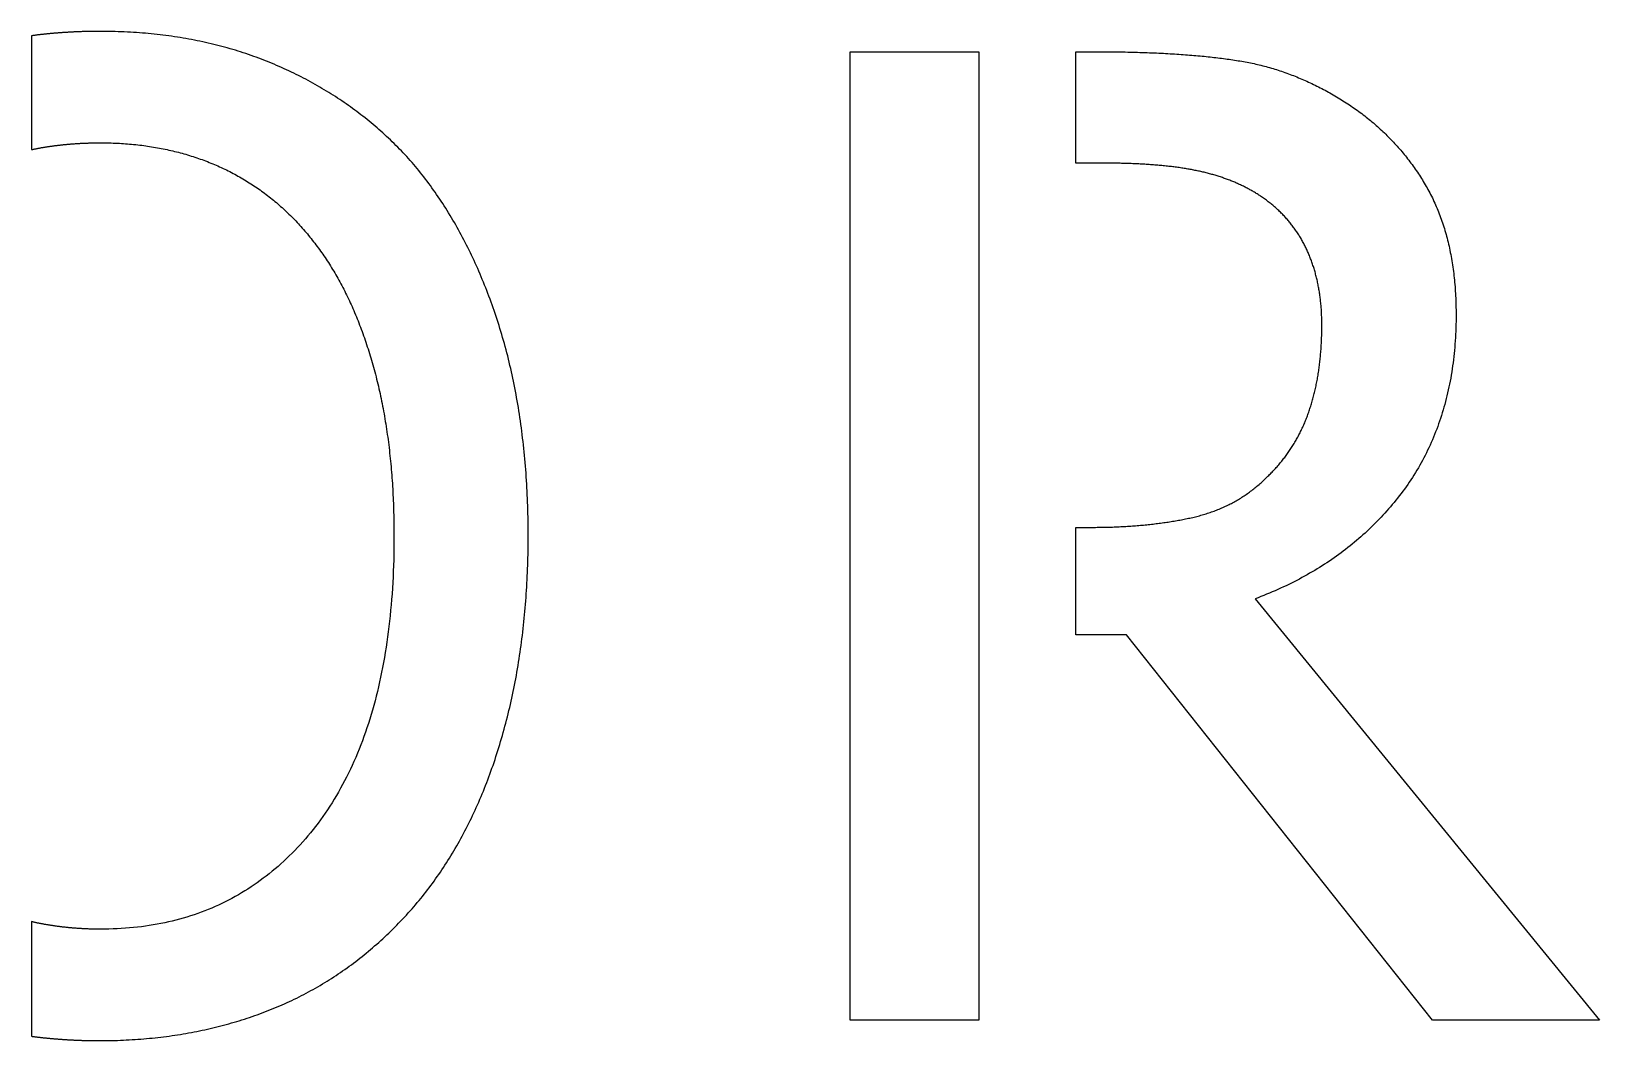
# Model space of a CAD drawing. Extents: x 63 to 563, y 268 to 768.
# Drawn here: x 442.67 to 491.25, y 593.95 to 625.22 of the extents above; entities that cross this region are included whole.
import ezdxf

# ---------------------------------------------------------------- set-up
doc = ezdxf.new("R2010")
doc.units = 0
doc.header["$LTSCALE"] = 2
doc.header["$MEASUREMENT"] = 0
doc.layers.get('0').update_dxf_attribs({"linetype": 'CONTINUOUS'})

msp = doc.modelspace()

# ---------------------------------------------------------------- linework, layer by layer
at = {"color": 1}
for points in [[(442.667, 621.555), (442.688, 621.559), (442.709, 621.564), (442.73, 621.568), (442.751, 621.572), (442.773, 621.577), (442.794, 621.581), (442.815, 621.585), (442.836, 621.589), (442.857, 621.593), (442.879, 621.597), (442.9, 621.601), (442.921, 621.605), (442.943, 621.609), (442.964, 621.613), (442.986, 621.617), (443.007, 621.62), (443.029, 621.624), (443.05, 621.628), (443.072, 621.631), (443.093, 621.635), (443.115, 621.638), (443.137, 621.642), (443.158, 621.645), (443.18, 621.648), (443.202, 621.652), (443.224, 621.655), (443.245, 621.658), (443.267, 621.661), (443.289, 621.664), (443.311, 621.667), (443.333, 621.671), (443.355, 621.673), (443.377, 621.676), (443.399, 621.679), (443.421, 621.682), (443.444, 621.685), (443.466, 621.688), (443.488, 621.69), (443.51, 621.693), (443.533, 621.696), (443.555, 621.698), (443.577, 621.701), (443.6, 621.703), (443.622, 621.706), (443.644, 621.708), (443.667, 621.71), (443.689, 621.712), (443.712, 621.715), (443.735, 621.717), (443.757, 621.719), (443.78, 621.721), (443.802, 621.723), (443.825, 621.725), (443.848, 621.727), (443.871, 621.729), (443.894, 621.731), (443.916, 621.733), (443.939, 621.734), (443.962, 621.736), (443.985, 621.738), (444.008, 621.739), (444.031, 621.741), (444.054, 621.742), (444.077, 621.744), (444.1, 621.745), (444.123, 621.747), (444.147, 621.748), (444.17, 621.749), (444.193, 621.751), (444.216, 621.752), (444.24, 621.753), (444.263, 621.754), (444.286, 621.755), (444.31, 621.756), (444.333, 621.757), (444.357, 621.758), (444.38, 621.759), (444.404, 621.76), (444.427, 621.76), (444.451, 621.761), (444.475, 621.762), (444.498, 621.762), (444.522, 621.763), (444.546, 621.764), (444.57, 621.764), (444.593, 621.765), (444.617, 621.765), (444.641, 621.765), (444.665, 621.766), (444.689, 621.766), (444.713, 621.766), (444.737, 621.766), (444.761, 621.766), (444.785, 621.766), (444.809, 621.766), (444.875, 621.766), (444.94, 621.766), (445.006, 621.765), (445.071, 621.763), (445.136, 621.762), (445.201, 621.759), (445.265, 621.757), (445.329, 621.754), (445.393, 621.751), (445.457, 621.747), (445.521, 621.743), (445.585, 621.739), (445.648, 621.734), (445.711, 621.729), (445.774, 621.723), (445.836, 621.717), (445.899, 621.711), (445.961, 621.704), (446.023, 621.697), (446.085, 621.689), (446.147, 621.681), (446.208, 621.673), (446.269, 621.664), (446.33, 621.655), (446.391, 621.646), (446.452, 621.636), (446.512, 621.626), (446.573, 621.615), (446.633, 621.604), (446.692, 621.593), (446.752, 621.581), (446.811, 621.569), (446.871, 621.556), (446.93, 621.543), (446.988, 621.53), (447.047, 621.516), (447.105, 621.502), (447.163, 621.488), (447.221, 621.473), (447.279, 621.458), (447.337, 621.442), (447.394, 621.426), (447.451, 621.41), (447.508, 621.393), (447.565, 621.376), (447.621, 621.358), (447.678, 621.34), (447.734, 621.322), (447.79, 621.303), (447.845, 621.284), (447.901, 621.265), (447.956, 621.245), (448.011, 621.224), (448.066, 621.204), (448.121, 621.183), (448.175, 621.161), (448.23, 621.14), (448.284, 621.117), (448.338, 621.095), (448.391, 621.072), (448.445, 621.049), (448.498, 621.025), (448.551, 621.001), (448.604, 620.976), (448.656, 620.951), (448.709, 620.926), (448.761, 620.9), (448.813, 620.874), (448.864, 620.848), (448.916, 620.821), (448.967, 620.794), (449.018, 620.766), (449.068, 620.738), (449.119, 620.71), (449.169, 620.681), (449.219, 620.652), (449.269, 620.623), (449.318, 620.593), (449.367, 620.562), (449.416, 620.532), (449.465, 620.501), (449.513, 620.469), (449.562, 620.437), (449.61, 620.405), (449.658, 620.372), (449.705, 620.34), (449.752, 620.306), (449.799, 620.272), (449.846, 620.238), (449.893, 620.204), (449.939, 620.169), (449.985, 620.133), (450.031, 620.098), (450.077, 620.062), (450.122, 620.025), (450.167, 619.988), (450.212, 619.951), (450.257, 619.914), (450.301, 619.875), (450.345, 619.837), (450.389, 619.798), (450.433, 619.759), (450.476, 619.72), (450.519, 619.68), (450.562, 619.639), (450.605, 619.599), (450.647, 619.558), (450.69, 619.516), (450.732, 619.474), (450.773, 619.432), (450.815, 619.389), (450.856, 619.346), (450.897, 619.303), (450.938, 619.259), (450.978, 619.215), (451.019, 619.17), (451.059, 619.125), (451.099, 619.08), (451.138, 619.034), (451.178, 618.988), (451.217, 618.942), (451.255, 618.895), (451.294, 618.848), (451.332, 618.8), (451.371, 618.752), (451.408, 618.703), (451.446, 618.655), (451.483, 618.607), (451.519, 618.559), (451.555, 618.51), (451.591, 618.462), (451.627, 618.412), (451.662, 618.363), (451.697, 618.313), (451.732, 618.262), (451.766, 618.211), (451.801, 618.16), (451.835, 618.109), (451.868, 618.057), (451.902, 618.004), (451.935, 617.952), (451.968, 617.898), (452.001, 617.845), (452.033, 617.791), (452.066, 617.737), (452.098, 617.682), (452.129, 617.627), (452.161, 617.571), (452.192, 617.515), (452.223, 617.459), (452.253, 617.402), (452.284, 617.345), (452.314, 617.288), (452.344, 617.23), (452.374, 617.172), (452.403, 617.113), (452.432, 617.054), (452.461, 616.995), (452.489, 616.935), (452.518, 616.875), (452.546, 616.814), (452.574, 616.753), (452.601, 616.692), (452.628, 616.63), (452.656, 616.568), (452.682, 616.505), (452.709, 616.442), (452.735, 616.379), (452.761, 616.315), (452.787, 616.251), (452.812, 616.186), (452.837, 616.121), (452.862, 616.056), (452.887, 615.99), (452.912, 615.924), (452.936, 615.858), (452.96, 615.791), (452.983, 615.724), (453.007, 615.656), (453.03, 615.588), (453.053, 615.52), (453.075, 615.451), (453.098, 615.382), (453.12, 615.312), (453.142, 615.242), (453.163, 615.172), (453.185, 615.101), (453.206, 615.03), (453.227, 614.958), (453.247, 614.886), (453.267, 614.814), (453.287, 614.741), (453.307, 614.668), (453.326, 614.595), (453.345, 614.521), (453.364, 614.447), (453.382, 614.373), (453.4, 614.298), (453.418, 614.223), (453.436, 614.148), (453.453, 614.072), (453.469, 613.996), (453.486, 613.92), (453.502, 613.843), (453.518, 613.766), (453.533, 613.689), (453.549, 613.611), (453.563, 613.533), (453.578, 613.455), (453.592, 613.376), (453.606, 613.297), (453.62, 613.218), (453.633, 613.138), (453.646, 613.058), (453.658, 612.978), (453.671, 612.897), (453.683, 612.816), (453.694, 612.735), (453.706, 612.653), (453.717, 612.571), (453.727, 612.489), (453.738, 612.406), (453.748, 612.323), (453.758, 612.24), (453.767, 612.156), (453.776, 612.072), (453.785, 611.988), (453.793, 611.903), (453.802, 611.818), (453.809, 611.733), (453.817, 611.647), (453.824, 611.561), (453.831, 611.475), (453.838, 611.389), (453.844, 611.302), (453.85, 611.214), (453.855, 611.127), (453.861, 611.039), (453.866, 610.95), (453.87, 610.862), (453.874, 610.773), (453.878, 610.684), (453.882, 610.594), (453.886, 610.504), (453.889, 610.414), (453.891, 610.323), (453.894, 610.232), (453.896, 610.141), (453.897, 610.049), (453.899, 609.958), (453.9, 609.865), (453.901, 609.773), (453.901, 609.68), (453.901, 609.587), (453.901, 609.401), (453.899, 609.217), (453.896, 609.035), (453.892, 608.853), (453.886, 608.673), (453.879, 608.495), (453.871, 608.318), (453.862, 608.142), (453.852, 607.968), (453.84, 607.795), (453.827, 607.623), (453.813, 607.453), (453.798, 607.284), (453.782, 607.116), (453.764, 606.95), (453.745, 606.785), (453.725, 606.622), (453.703, 606.46), (453.681, 606.299), (453.657, 606.14), (453.632, 605.982), (453.605, 605.826), (453.578, 605.671), (453.549, 605.517), (453.519, 605.364), (453.488, 605.213), (453.455, 605.064), (453.422, 604.916), (453.387, 604.769), (453.351, 604.623), (453.313, 604.479), (453.275, 604.336), (453.235, 604.195), (453.194, 604.055), (453.152, 603.916), (453.108, 603.779), (453.064, 603.643), (453.018, 603.509), (452.971, 603.375), (452.922, 603.244), (452.873, 603.113), (452.822, 602.984), (452.77, 602.857), (452.717, 602.73), (452.662, 602.605), (452.607, 602.482), (452.55, 602.36), (452.492, 602.239), (452.432, 602.12), (452.372, 602.002), (452.31, 601.885), (452.247, 601.77), (452.182, 601.656), (452.117, 601.543), (452.05, 601.432), (451.982, 601.322), (451.913, 601.214), (451.843, 601.107), (451.771, 601.001), (451.698, 600.897), (451.624, 600.794), (451.549, 600.692), (451.473, 600.592), (451.395, 600.494), (451.316, 600.396), (451.237, 600.301), (451.157, 600.207), (451.076, 600.114), (450.994, 600.023), (450.911, 599.934), (450.827, 599.846), (450.743, 599.759), (450.658, 599.675), (450.572, 599.591), (450.485, 599.51), (450.397, 599.43), (450.308, 599.351), (450.219, 599.274), (450.129, 599.199), (450.037, 599.125), (449.945, 599.052), (449.853, 598.982), (449.759, 598.912), (449.665, 598.845), (449.569, 598.779), (449.473, 598.714), (449.376, 598.651), (449.278, 598.59), (449.18, 598.53), (449.08, 598.471), (448.98, 598.415), (448.879, 598.359), (448.777, 598.306), (448.674, 598.254), (448.57, 598.203), (448.465, 598.154), (448.36, 598.107), (448.254, 598.061), (448.147, 598.016), (448.039, 597.974), (447.93, 597.932), (447.821, 597.893), (447.71, 597.855), (447.599, 597.818), (447.487, 597.783), (447.374, 597.75), (447.26, 597.718), (447.146, 597.687), (447.03, 597.659), (446.914, 597.631), (446.797, 597.606), (446.679, 597.582), (446.56, 597.559), (446.44, 597.538), (446.32, 597.519), (446.199, 597.501), (446.077, 597.484), (445.954, 597.47), (445.83, 597.456), (445.705, 597.445), (445.58, 597.435), (445.453, 597.426), (445.326, 597.419), (445.198, 597.414), (445.069, 597.41), (444.94, 597.407), (444.809, 597.407), (444.785, 597.407), (444.761, 597.407), (444.738, 597.407), (444.714, 597.407), (444.69, 597.407), (444.666, 597.408), (444.643, 597.408), (444.619, 597.408), (444.596, 597.409), (444.572, 597.409), (444.548, 597.41), (444.525, 597.41), (444.501, 597.411), (444.478, 597.412), (444.454, 597.412), (444.431, 597.413), (444.408, 597.414), (444.384, 597.415), (444.361, 597.416), (444.337, 597.417), (444.314, 597.418), (444.291, 597.419), (444.268, 597.42), (444.244, 597.422), (444.221, 597.423), (444.198, 597.424), (444.175, 597.425), (444.152, 597.427), (444.129, 597.428), (444.106, 597.43), (444.083, 597.431), (444.06, 597.433), (444.037, 597.435), (444.014, 597.436), (443.991, 597.438), (443.968, 597.44), (443.945, 597.442), (443.922, 597.444), (443.9, 597.446), (443.877, 597.448), (443.854, 597.45), (443.831, 597.452), (443.809, 597.454), (443.786, 597.457), (443.763, 597.459), (443.741, 597.461), (443.718, 597.464), (443.696, 597.466), (443.673, 597.469), (443.651, 597.471), (443.628, 597.474), (443.606, 597.476), (443.583, 597.479), (443.561, 597.482), (443.539, 597.485), (443.516, 597.488), (443.494, 597.491), (443.472, 597.494), (443.45, 597.497), (443.427, 597.5), (443.405, 597.503), (443.383, 597.506), (443.361, 597.509), (443.339, 597.512), (443.317, 597.516), (443.295, 597.519), (443.273, 597.523), (443.251, 597.526), (443.229, 597.53), (443.207, 597.533), (443.185, 597.537), (443.163, 597.54), (443.141, 597.544), (443.119, 597.548), (443.097, 597.552), (443.076, 597.556), (443.054, 597.56), (443.032, 597.564), (443.011, 597.568), (442.989, 597.572), (442.967, 597.576), (442.946, 597.58), (442.924, 597.585), (442.903, 597.589), (442.881, 597.593), (442.86, 597.598), (442.838, 597.602), (442.817, 597.607), (442.795, 597.611), (442.774, 597.616), (442.752, 597.62), (442.731, 597.625), (442.71, 597.63), (442.689, 597.635), (442.667, 597.64), (442.667, 594.089), (442.689, 594.087), (442.71, 594.084), (442.732, 594.081), (442.753, 594.078), (442.775, 594.076), (442.796, 594.073), (442.818, 594.07), (442.839, 594.068), (442.861, 594.065), (442.883, 594.063), (442.904, 594.06), (442.926, 594.057), (442.948, 594.055), (442.969, 594.053), (442.991, 594.05), (443.013, 594.048), (443.035, 594.045), (443.056, 594.043), (443.078, 594.041), (443.1, 594.039), (443.122, 594.036), (443.144, 594.034), (443.165, 594.032), (443.187, 594.03), (443.209, 594.028), (443.231, 594.026), (443.253, 594.024), (443.275, 594.022), (443.297, 594.02), (443.319, 594.018), (443.341, 594.016), (443.363, 594.014), (443.385, 594.012), (443.407, 594.01), (443.429, 594.008), (443.451, 594.007), (443.473, 594.005), (443.495, 594.003), (443.517, 594.001), (443.54, 594), (443.562, 593.998), (443.584, 593.996), (443.606, 593.995), (443.628, 593.993), (443.651, 593.992), (443.673, 593.99), (443.695, 593.989), (443.717, 593.987), (443.74, 593.986), (443.762, 593.985), (443.784, 593.983), (443.807, 593.982), (443.829, 593.981), (443.851, 593.98), (443.874, 593.978), (443.896, 593.977), (443.919, 593.976), (443.941, 593.975), (443.964, 593.974), (443.986, 593.973), (444.009, 593.972), (444.031, 593.971), (444.054, 593.97), (444.076, 593.969), (444.099, 593.968), (444.122, 593.967), (444.144, 593.966), (444.167, 593.965), (444.189, 593.965), (444.212, 593.964), (444.235, 593.963), (444.258, 593.962), (444.28, 593.962), (444.303, 593.961), (444.326, 593.96), (444.349, 593.96), (444.371, 593.959), (444.394, 593.959), (444.417, 593.958), (444.44, 593.958), (444.463, 593.957), (444.486, 593.957), (444.509, 593.957), (444.531, 593.956), (444.554, 593.956), (444.577, 593.956), (444.6, 593.955), (444.623, 593.955), (444.646, 593.955), (444.669, 593.955), (444.692, 593.955), (444.715, 593.955), (444.739, 593.955), (444.762, 593.954), (444.785, 593.954), (444.877, 593.955), (444.97, 593.955), (445.062, 593.957), (445.153, 593.958), (445.245, 593.961), (445.336, 593.963), (445.427, 593.967), (445.518, 593.97), (445.609, 593.974), (445.699, 593.979), (445.789, 593.984), (445.879, 593.99), (445.968, 593.996), (446.058, 594.003), (446.147, 594.01), (446.236, 594.018), (446.324, 594.026), (446.412, 594.035), (446.501, 594.044), (446.588, 594.053), (446.676, 594.063), (446.763, 594.074), (446.85, 594.085), (446.937, 594.097), (447.024, 594.109), (447.11, 594.122), (447.196, 594.135), (447.282, 594.148), (447.368, 594.162), (447.453, 594.177), (447.538, 594.192), (447.623, 594.208), (447.708, 594.224), (447.792, 594.24), (447.876, 594.257), (447.96, 594.275), (448.044, 594.293), (448.127, 594.311), (448.21, 594.33), (448.293, 594.35), (448.376, 594.37), (448.458, 594.391), (448.54, 594.412), (448.622, 594.433), (448.704, 594.455), (448.785, 594.478), (448.866, 594.501), (448.947, 594.524), (449.028, 594.548), (449.108, 594.572), (449.188, 594.597), (449.268, 594.623), (449.348, 594.649), (449.428, 594.675), (449.507, 594.702), (449.586, 594.73), (449.664, 594.758), (449.743, 594.786), (449.821, 594.815), (449.899, 594.844), (449.977, 594.874), (450.054, 594.905), (450.131, 594.936), (450.208, 594.967), (450.285, 594.999), (450.361, 595.031), (450.437, 595.064), (450.513, 595.098), (450.588, 595.132), (450.664, 595.167), (450.739, 595.202), (450.813, 595.238), (450.887, 595.274), (450.961, 595.311), (451.035, 595.348), (451.109, 595.386), (451.182, 595.424), (451.254, 595.463), (451.327, 595.503), (451.399, 595.543), (451.471, 595.584), (451.543, 595.625), (451.614, 595.667), (451.685, 595.709), (451.756, 595.752), (451.826, 595.795), (451.897, 595.839), (451.966, 595.883), (452.036, 595.928), (452.105, 595.974), (452.174, 596.02), (452.243, 596.066), (452.311, 596.113), (452.379, 596.161), (452.447, 596.209), (452.515, 596.258), (452.582, 596.307), (452.649, 596.357), (452.715, 596.408), (452.782, 596.459), (452.848, 596.51), (452.913, 596.562), (452.979, 596.615), (453.044, 596.668), (453.109, 596.721), (453.173, 596.776), (453.238, 596.83), (453.302, 596.886), (453.365, 596.941), (453.429, 596.998), (453.492, 597.055), (453.555, 597.112), (453.617, 597.17), (453.679, 597.229), (453.741, 597.288), (453.803, 597.347), (453.864, 597.407), (453.925, 597.468), (453.986, 597.529), (454.046, 597.591), (454.106, 597.653), (454.166, 597.716), (454.226, 597.78), (454.285, 597.844), (454.344, 597.908), (454.402, 597.973), (454.461, 598.039), (454.516, 598.102), (454.57, 598.165), (454.624, 598.229), (454.678, 598.294), (454.731, 598.359), (454.784, 598.424), (454.837, 598.49), (454.889, 598.556), (454.94, 598.623), (454.991, 598.69), (455.042, 598.758), (455.093, 598.826), (455.143, 598.895), (455.192, 598.964), (455.241, 599.034), (455.29, 599.104), (455.339, 599.175), (455.387, 599.246), (455.434, 599.318), (455.481, 599.39), (455.528, 599.462), (455.574, 599.535), (455.62, 599.609), (455.666, 599.683), (455.711, 599.757), (455.755, 599.832), (455.8, 599.908), (455.844, 599.984), (455.887, 600.06), (455.93, 600.137), (455.973, 600.214), (456.015, 600.292), (456.057, 600.37), (456.098, 600.449), (456.139, 600.528), (456.18, 600.608), (456.22, 600.688), (456.26, 600.769), (456.299, 600.85), (456.338, 600.931), (456.376, 601.013), (456.415, 601.096), (456.452, 601.179), (456.49, 601.262), (456.526, 601.346), (456.563, 601.431), (456.599, 601.516), (456.635, 601.601), (456.67, 601.687), (456.705, 601.774), (456.739, 601.86), (456.773, 601.948), (456.807, 602.035), (456.84, 602.124), (456.873, 602.212), (456.905, 602.302), (456.937, 602.391), (456.969, 602.482), (457, 602.572), (457.031, 602.663), (457.061, 602.755), (457.091, 602.847), (457.12, 602.94), (457.149, 603.033), (457.178, 603.126), (457.206, 603.22), (457.234, 603.314), (457.261, 603.408), (457.288, 603.503), (457.314, 603.598), (457.34, 603.693), (457.366, 603.789), (457.391, 603.885), (457.415, 603.982), (457.439, 604.079), (457.463, 604.176), (457.486, 604.273), (457.509, 604.371), (457.531, 604.469), (457.553, 604.568), (457.574, 604.667), (457.595, 604.766), (457.615, 604.866), (457.635, 604.965), (457.655, 605.066), (457.674, 605.166), (457.692, 605.267), (457.71, 605.369), (457.728, 605.47), (457.745, 605.572), (457.762, 605.674), (457.778, 605.777), (457.794, 605.88), (457.809, 605.983), (457.824, 606.087), (457.839, 606.191), (457.852, 606.296), (457.866, 606.4), (457.879, 606.505), (457.892, 606.611), (457.904, 606.716), (457.916, 606.823), (457.927, 606.929), (457.937, 607.036), (457.948, 607.143), (457.958, 607.25), (457.967, 607.358), (457.976, 607.466), (457.984, 607.575), (457.992, 607.684), (458, 607.793), (458.007, 607.902), (458.014, 608.012), (458.02, 608.122), (458.026, 608.233), (458.031, 608.344), (458.036, 608.455), (458.04, 608.567), (458.044, 608.679), (458.047, 608.791), (458.05, 608.904), (458.053, 609.017), (458.055, 609.13), (458.057, 609.244), (458.058, 609.358), (458.058, 609.472), (458.059, 609.587), (458.058, 609.704), (458.058, 609.822), (458.057, 609.938), (458.055, 610.055), (458.053, 610.171), (458.05, 610.287), (458.047, 610.402), (458.044, 610.517), (458.04, 610.631), (458.035, 610.745), (458.03, 610.859), (458.025, 610.972), (458.019, 611.085), (458.013, 611.197), (458.006, 611.309), (457.999, 611.421), (457.991, 611.532), (457.983, 611.643), (457.974, 611.753), (457.965, 611.863), (457.955, 611.972), (457.945, 612.082), (457.934, 612.19), (457.923, 612.299), (457.912, 612.406), (457.9, 612.514), (457.887, 612.621), (457.874, 612.728), (457.861, 612.834), (457.847, 612.94), (457.833, 613.045), (457.818, 613.15), (457.803, 613.255), (457.787, 613.359), (457.771, 613.463), (457.754, 613.566), (457.737, 613.669), (457.719, 613.771), (457.701, 613.874), (457.682, 613.975), (457.663, 614.077), (457.644, 614.178), (457.624, 614.278), (457.603, 614.378), (457.583, 614.478), (457.561, 614.577), (457.539, 614.676), (457.517, 614.774), (457.494, 614.872), (457.471, 614.97), (457.447, 615.067), (457.423, 615.164), (457.398, 615.26), (457.373, 615.356), (457.347, 615.452), (457.321, 615.547), (457.295, 615.642), (457.268, 615.736), (457.24, 615.83), (457.212, 615.924), (457.184, 616.017), (457.155, 616.11), (457.125, 616.202), (457.096, 616.294), (457.065, 616.385), (457.035, 616.476), (457.004, 616.567), (456.972, 616.657), (456.941, 616.746), (456.909, 616.835), (456.876, 616.924), (456.843, 617.012), (456.81, 617.1), (456.776, 617.187), (456.742, 617.274), (456.708, 617.361), (456.673, 617.446), (456.638, 617.532), (456.603, 617.617), (456.567, 617.702), (456.531, 617.786), (456.494, 617.869), (456.457, 617.952), (456.42, 618.035), (456.382, 618.117), (456.344, 618.199), (456.306, 618.281), (456.267, 618.361), (456.228, 618.442), (456.188, 618.522), (456.148, 618.601), (456.108, 618.68), (456.067, 618.759), (456.026, 618.837), (455.984, 618.915), (455.943, 618.992), (455.9, 619.069), (455.858, 619.145), (455.815, 619.221), (455.772, 619.296), (455.728, 619.371), (455.684, 619.446), (455.639, 619.52), (455.595, 619.593), (455.549, 619.666), (455.504, 619.739), (455.458, 619.811), (455.412, 619.883), (455.365, 619.954), (455.318, 620.025), (455.27, 620.095), (455.223, 620.165), (455.174, 620.235), (455.126, 620.304), (455.077, 620.372), (455.028, 620.44), (454.978, 620.508), (454.928, 620.575), (454.877, 620.642), (454.827, 620.708), (454.776, 620.774), (454.724, 620.839), (454.672, 620.904), (454.62, 620.968), (454.567, 621.032), (454.514, 621.096), (454.461, 621.159), (454.407, 621.219), (454.353, 621.279), (454.298, 621.338), (454.243, 621.397), (454.188, 621.456), (454.132, 621.514), (454.076, 621.572), (454.02, 621.629), (453.963, 621.686), (453.906, 621.742), (453.848, 621.799), (453.791, 621.854), (453.732, 621.909), (453.674, 621.964), (453.615, 622.019), (453.555, 622.072), (453.495, 622.126), (453.435, 622.179), (453.375, 622.232), (453.314, 622.284), (453.253, 622.336), (453.191, 622.387), (453.129, 622.438), (453.067, 622.489), (453.004, 622.539), (452.941, 622.589), (452.877, 622.638), (452.813, 622.687), (452.749, 622.735), (452.684, 622.783), (452.619, 622.831), (452.554, 622.878), (452.488, 622.925), (452.422, 622.971), (452.356, 623.017), (452.289, 623.063), (452.222, 623.108), (452.154, 623.153), (452.086, 623.197), (452.018, 623.241), (451.949, 623.284), (451.88, 623.327), (451.81, 623.37), (451.74, 623.412), (451.67, 623.453), (451.6, 623.495), (451.529, 623.536), (451.457, 623.576), (451.386, 623.616), (451.313, 623.656), (451.241, 623.695), (451.168, 623.734), (451.095, 623.772), (451.021, 623.81), (450.947, 623.847), (450.873, 623.884), (450.798, 623.921), (450.723, 623.957), (450.648, 623.993), (450.572, 624.028), (450.496, 624.063), (450.419, 624.098), (450.342, 624.132), (450.265, 624.166), (450.187, 624.199), (450.109, 624.232), (450.031, 624.264), (449.952, 624.295), (449.874, 624.326), (449.794, 624.357), (449.715, 624.387), (449.635, 624.416), (449.555, 624.445), (449.475, 624.473), (449.394, 624.501), (449.313, 624.529), (449.232, 624.555), (449.15, 624.582), (449.069, 624.607), (448.986, 624.633), (448.904, 624.657), (448.821, 624.681), (448.738, 624.705), (448.655, 624.728), (448.571, 624.751), (448.487, 624.773), (448.403, 624.794), (448.318, 624.815), (448.233, 624.836), (448.148, 624.855), (448.063, 624.875), (447.977, 624.894), (447.891, 624.912), (447.804, 624.93), (447.718, 624.947), (447.631, 624.964), (447.544, 624.98), (447.456, 624.996), (447.368, 625.011), (447.28, 625.025), (447.191, 625.039), (447.103, 625.053), (447.013, 625.066), (446.924, 625.078), (446.834, 625.09), (446.744, 625.102), (446.654, 625.113), (446.563, 625.123), (446.473, 625.133), (446.381, 625.142), (446.29, 625.151), (446.198, 625.159), (446.106, 625.167), (446.014, 625.174), (445.921, 625.18), (445.828, 625.187), (445.735, 625.192), (445.641, 625.197), (445.547, 625.202), (445.453, 625.206), (445.358, 625.209), (445.263, 625.212), (445.168, 625.214), (445.073, 625.216), (444.977, 625.218), (444.881, 625.218), (444.785, 625.219), (444.762, 625.219), (444.739, 625.219), (444.716, 625.218), (444.693, 625.218), (444.67, 625.218), (444.647, 625.218), (444.624, 625.218), (444.601, 625.218), (444.578, 625.217), (444.555, 625.217), (444.532, 625.217), (444.509, 625.216), (444.486, 625.216), (444.463, 625.216), (444.44, 625.215), (444.418, 625.215), (444.395, 625.214), (444.372, 625.214), (444.349, 625.213), (444.326, 625.213), (444.304, 625.212), (444.281, 625.211), (444.258, 625.211), (444.236, 625.21), (444.213, 625.209), (444.19, 625.208), (444.168, 625.208), (444.145, 625.207), (444.122, 625.206), (444.1, 625.205), (444.077, 625.204), (444.055, 625.203), (444.032, 625.202), (444.01, 625.201), (443.987, 625.2), (443.965, 625.199), (443.942, 625.198), (443.92, 625.197), (443.897, 625.196), (443.875, 625.194), (443.852, 625.193), (443.83, 625.192), (443.808, 625.191), (443.785, 625.189), (443.763, 625.188), (443.741, 625.187), (443.718, 625.185), (443.696, 625.184), (443.674, 625.182), (443.651, 625.181), (443.629, 625.179), (443.607, 625.178), (443.585, 625.176), (443.563, 625.174), (443.54, 625.173), (443.518, 625.171), (443.496, 625.169), (443.474, 625.168), (443.452, 625.166), (443.43, 625.164), (443.408, 625.162), (443.386, 625.16), (443.364, 625.159), (443.342, 625.157), (443.32, 625.155), (443.298, 625.153), (443.276, 625.151), (443.254, 625.149), (443.232, 625.147), (443.21, 625.144), (443.188, 625.142), (443.166, 625.14), (443.144, 625.138), (443.122, 625.136), (443.101, 625.133), (443.079, 625.131), (443.057, 625.129), (443.035, 625.126), (443.013, 625.124), (442.992, 625.122), (442.97, 625.119), (442.948, 625.117), (442.926, 625.114), (442.905, 625.112), (442.883, 625.109), (442.861, 625.107), (442.84, 625.104), (442.818, 625.101), (442.797, 625.099), (442.775, 625.096), (442.753, 625.093), (442.732, 625.09), (442.71, 625.088), (442.689, 625.085), (442.667, 625.082), (442.667, 621.555)], [(468.036, 624.587), (472.023, 624.587), (472.023, 594.587), (468.036, 594.587)], [(480.58, 607.642), (491.253, 594.587), (486.074, 594.587), (476.593, 606.523), (475.023, 606.523), (475.023, 609.854), (475.523, 609.854), (475.578, 609.854), (475.632, 609.854), (475.686, 609.855), (475.74, 609.855), (475.793, 609.856), (475.847, 609.857), (475.9, 609.858), (475.953, 609.859), (476.006, 609.86), (476.059, 609.862), (476.111, 609.863), (476.164, 609.865), (476.216, 609.867), (476.268, 609.869), (476.32, 609.871), (476.371, 609.873), (476.423, 609.876), (476.474, 609.878), (476.525, 609.881), (476.576, 609.884), (476.627, 609.887), (476.678, 609.89), (476.728, 609.894), (476.778, 609.897), (476.828, 609.901), (476.878, 609.905), (476.928, 609.909), (476.978, 609.913), (477.027, 609.917), (477.076, 609.922), (477.125, 609.926), (477.174, 609.931), (477.223, 609.936), (477.271, 609.941), (477.32, 609.946), (477.368, 609.952), (477.416, 609.957), (477.463, 609.963), (477.511, 609.969), (477.559, 609.975), (477.606, 609.981), (477.653, 609.987), (477.7, 609.993), (477.747, 610), (477.793, 610.007), (477.84, 610.013), (477.886, 610.02), (477.932, 610.028), (477.978, 610.035), (478.024, 610.042), (478.069, 610.05), (478.114, 610.058), (478.16, 610.066), (478.205, 610.074), (478.249, 610.082), (478.294, 610.09), (478.339, 610.099), (478.383, 610.107), (478.427, 610.116), (478.471, 610.125), (478.515, 610.134), (478.558, 610.144), (478.602, 610.153), (478.645, 610.163), (478.688, 610.173), (478.731, 610.183), (478.774, 610.193), (478.816, 610.204), (478.858, 610.215), (478.9, 610.227), (478.942, 610.239), (478.984, 610.251), (479.025, 610.263), (479.066, 610.276), (479.107, 610.289), (479.148, 610.302), (479.188, 610.316), (479.229, 610.33), (479.269, 610.345), (479.309, 610.359), (479.348, 610.374), (479.388, 610.39), (479.427, 610.405), (479.466, 610.421), (479.505, 610.437), (479.544, 610.454), (479.582, 610.471), (479.62, 610.488), (479.658, 610.506), (479.696, 610.524), (479.733, 610.542), (479.771, 610.56), (479.808, 610.579), (479.845, 610.598), (479.882, 610.618), (479.918, 610.638), (479.954, 610.658), (479.99, 610.678), (480.026, 610.699), (480.062, 610.72), (480.097, 610.741), (480.133, 610.763), (480.168, 610.785), (480.203, 610.808), (480.237, 610.83), (480.272, 610.853), (480.306, 610.877), (480.34, 610.9), (480.374, 610.924), (480.407, 610.948), (480.44, 610.973), (480.474, 610.998), (480.506, 611.023), (480.539, 611.049), (480.572, 611.075), (480.604, 611.101), (480.636, 611.127), (480.668, 611.154), (480.7, 611.181), (480.731, 611.209), (480.762, 611.236), (480.793, 611.265), (480.824, 611.293), (480.855, 611.322), (480.885, 611.351), (480.915, 611.38), (480.945, 611.41), (480.973, 611.436), (481, 611.462), (481.027, 611.489), (481.054, 611.515), (481.08, 611.542), (481.107, 611.569), (481.133, 611.596), (481.158, 611.624), (481.184, 611.651), (481.209, 611.679), (481.235, 611.706), (481.26, 611.734), (481.284, 611.763), (481.309, 611.791), (481.333, 611.819), (481.357, 611.848), (481.381, 611.877), (481.404, 611.906), (481.428, 611.935), (481.451, 611.964), (481.474, 611.994), (481.496, 612.023), (481.519, 612.053), (481.541, 612.083), (481.563, 612.113), (481.585, 612.144), (481.606, 612.174), (481.627, 612.205), (481.648, 612.236), (481.669, 612.267), (481.69, 612.298), (481.71, 612.329), (481.73, 612.361), (481.75, 612.393), (481.77, 612.424), (481.789, 612.457), (481.808, 612.489), (481.827, 612.521), (481.846, 612.554), (481.865, 612.586), (481.883, 612.619), (481.901, 612.652), (481.919, 612.685), (481.936, 612.719), (481.954, 612.752), (481.971, 612.786), (481.988, 612.82), (482.004, 612.854), (482.021, 612.888), (482.037, 612.923), (482.053, 612.957), (482.069, 612.992), (482.084, 613.027), (482.1, 613.062), (482.115, 613.097), (482.13, 613.132), (482.144, 613.168), (482.159, 613.204), (482.173, 613.24), (482.187, 613.276), (482.2, 613.312), (482.214, 613.348), (482.227, 613.385), (482.24, 613.422), (482.253, 613.459), (482.266, 613.496), (482.278, 613.533), (482.29, 613.571), (482.302, 613.608), (482.314, 613.646), (482.326, 613.684), (482.337, 613.723), (482.348, 613.761), (482.359, 613.8), (482.37, 613.839), (482.38, 613.878), (482.391, 613.917), (482.401, 613.957), (482.411, 613.996), (482.421, 614.036), (482.43, 614.076), (482.439, 614.116), (482.449, 614.157), (482.458, 614.197), (482.466, 614.238), (482.475, 614.279), (482.483, 614.32), (482.491, 614.362), (482.499, 614.403), (482.507, 614.445), (482.514, 614.487), (482.521, 614.529), (482.529, 614.572), (482.535, 614.614), (482.542, 614.657), (482.549, 614.7), (482.555, 614.743), (482.561, 614.786), (482.567, 614.83), (482.572, 614.873), (482.578, 614.917), (482.583, 614.961), (482.588, 615.006), (482.593, 615.05), (482.597, 615.095), (482.602, 615.14), (482.606, 615.185), (482.61, 615.23), (482.614, 615.275), (482.617, 615.321), (482.621, 615.367), (482.624, 615.413), (482.627, 615.459), (482.63, 615.505), (482.632, 615.552), (482.635, 615.599), (482.637, 615.646), (482.639, 615.693), (482.64, 615.74), (482.642, 615.788), (482.643, 615.836), (482.644, 615.884), (482.645, 615.932), (482.646, 615.98), (482.647, 616.029), (482.647, 616.077), (482.647, 616.126), (482.647, 616.168), (482.647, 616.209), (482.646, 616.25), (482.645, 616.29), (482.644, 616.331), (482.643, 616.372), (482.641, 616.412), (482.64, 616.452), (482.638, 616.492), (482.636, 616.532), (482.633, 616.572), (482.631, 616.612), (482.628, 616.651), (482.625, 616.69), (482.621, 616.73), (482.618, 616.769), (482.614, 616.807), (482.61, 616.846), (482.606, 616.885), (482.601, 616.923), (482.597, 616.961), (482.592, 616.999), (482.586, 617.037), (482.581, 617.075), (482.575, 617.113), (482.57, 617.15), (482.564, 617.188), (482.557, 617.225), (482.551, 617.262), (482.544, 617.299), (482.537, 617.336), (482.53, 617.372), (482.522, 617.409), (482.515, 617.445), (482.507, 617.481), (482.499, 617.517), (482.49, 617.553), (482.482, 617.589), (482.473, 617.624), (482.464, 617.66), (482.454, 617.695), (482.445, 617.73), (482.435, 617.765), (482.425, 617.8), (482.415, 617.834), (482.405, 617.869), (482.394, 617.903), (482.383, 617.937), (482.372, 617.971), (482.361, 618.005), (482.349, 618.039), (482.337, 618.073), (482.325, 618.106), (482.313, 618.139), (482.3, 618.172), (482.288, 618.205), (482.275, 618.238), (482.262, 618.271), (482.248, 618.303), (482.235, 618.336), (482.221, 618.368), (482.207, 618.4), (482.192, 618.432), (482.178, 618.464), (482.163, 618.495), (482.148, 618.527), (482.133, 618.558), (482.117, 618.589), (482.101, 618.62), (482.085, 618.651), (482.069, 618.681), (482.052, 618.712), (482.035, 618.742), (482.018, 618.772), (482.001, 618.802), (481.983, 618.832), (481.966, 618.861), (481.948, 618.89), (481.929, 618.92), (481.911, 618.948), (481.892, 618.977), (481.873, 619.006), (481.853, 619.034), (481.834, 619.063), (481.814, 619.091), (481.794, 619.119), (481.773, 619.146), (481.753, 619.174), (481.732, 619.201), (481.711, 619.229), (481.689, 619.256), (481.668, 619.283), (481.646, 619.309), (481.624, 619.336), (481.601, 619.362), (481.579, 619.388), (481.556, 619.414), (481.532, 619.44), (481.509, 619.466), (481.485, 619.491), (481.461, 619.517), (481.437, 619.542), (481.413, 619.567), (481.388, 619.592), (481.363, 619.616), (481.338, 619.641), (481.313, 619.665), (481.287, 619.689), (481.261, 619.713), (481.235, 619.737), (481.208, 619.76), (481.182, 619.784), (481.155, 619.807), (481.128, 619.83), (481.1, 619.853), (481.072, 619.875), (481.044, 619.898), (481.016, 619.92), (480.988, 619.942), (480.959, 619.964), (480.93, 619.986), (480.901, 620.008), (480.871, 620.029), (480.841, 620.05), (480.812, 620.072), (480.781, 620.093), (480.751, 620.113), (480.724, 620.131), (480.697, 620.148), (480.67, 620.165), (480.642, 620.182), (480.615, 620.199), (480.587, 620.216), (480.56, 620.233), (480.532, 620.249), (480.504, 620.265), (480.476, 620.281), (480.448, 620.297), (480.419, 620.313), (480.391, 620.328), (480.362, 620.344), (480.333, 620.359), (480.304, 620.374), (480.275, 620.389), (480.246, 620.404), (480.217, 620.419), (480.187, 620.433), (480.157, 620.447), (480.128, 620.461), (480.098, 620.475), (480.068, 620.489), (480.037, 620.503), (480.007, 620.516), (479.977, 620.529), (479.946, 620.543), (479.915, 620.556), (479.884, 620.568), (479.853, 620.581), (479.822, 620.593), (479.791, 620.606), (479.759, 620.618), (479.728, 620.63), (479.696, 620.642), (479.664, 620.653), (479.632, 620.665), (479.6, 620.676), (479.568, 620.688), (479.535, 620.699), (479.503, 620.709), (479.47, 620.72), (479.437, 620.731), (479.404, 620.741), (479.371, 620.751), (479.338, 620.761), (479.305, 620.771), (479.271, 620.781), (479.237, 620.79), (479.204, 620.8), (479.17, 620.809), (479.136, 620.818), (479.101, 620.827), (479.067, 620.836), (479.033, 620.844), (478.998, 620.853), (478.963, 620.861), (478.928, 620.869), (478.893, 620.877), (478.858, 620.885), (478.823, 620.892), (478.787, 620.9), (478.752, 620.907), (478.716, 620.914), (478.68, 620.921), (478.643, 620.928), (478.607, 620.935), (478.57, 620.942), (478.532, 620.948), (478.495, 620.955), (478.457, 620.961), (478.419, 620.967), (478.381, 620.973), (478.343, 620.979), (478.304, 620.985), (478.265, 620.991), (478.226, 620.997), (478.186, 621.002), (478.147, 621.008), (478.107, 621.013), (478.066, 621.018), (478.026, 621.023), (477.985, 621.028), (477.944, 621.033), (477.903, 621.038), (477.861, 621.043), (477.819, 621.047), (477.777, 621.052), (477.735, 621.056), (477.692, 621.06), (477.649, 621.064), (477.606, 621.068), (477.563, 621.072), (477.519, 621.076), (477.475, 621.079), (477.431, 621.083), (477.387, 621.086), (477.342, 621.089), (477.297, 621.093), (477.252, 621.096), (477.206, 621.099), (477.161, 621.101), (477.115, 621.104), (477.069, 621.107), (477.022, 621.109), (476.975, 621.111), (476.928, 621.114), (476.881, 621.116), (476.833, 621.118), (476.786, 621.12), (476.738, 621.121), (476.689, 621.123), (476.641, 621.125), (476.592, 621.126), (476.543, 621.127), (476.493, 621.129), (476.444, 621.13), (476.394, 621.131), (476.344, 621.132), (476.294, 621.132), (476.243, 621.133), (476.192, 621.133), (476.141, 621.134), (476.089, 621.134), (476.038, 621.134), (475.985, 621.134), (475.023, 621.134), (475.023, 624.587), (475.767, 624.587), (475.848, 624.586), (475.928, 624.586), (476.009, 624.586), (476.088, 624.585), (476.168, 624.585), (476.246, 624.584), (476.325, 624.583), (476.403, 624.582), (476.481, 624.581), (476.558, 624.58), (476.635, 624.578), (476.711, 624.577), (476.787, 624.575), (476.863, 624.573), (476.938, 624.571), (477.012, 624.569), (477.087, 624.567), (477.161, 624.564), (477.234, 624.562), (477.307, 624.559), (477.38, 624.556), (477.452, 624.553), (477.524, 624.55), (477.595, 624.547), (477.666, 624.543), (477.737, 624.54), (477.807, 624.536), (477.877, 624.532), (477.946, 624.528), (478.015, 624.524), (478.083, 624.52), (478.151, 624.516), (478.219, 624.511), (478.286, 624.506), (478.353, 624.502), (478.419, 624.497), (478.485, 624.492), (478.551, 624.486), (478.616, 624.481), (478.681, 624.476), (478.745, 624.47), (478.809, 624.464), (478.872, 624.458), (478.936, 624.452), (478.998, 624.446), (479.06, 624.44), (479.122, 624.433), (479.184, 624.427), (479.245, 624.42), (479.305, 624.413), (479.365, 624.406), (479.425, 624.399), (479.484, 624.392), (479.543, 624.384), (479.602, 624.377), (479.66, 624.369), (479.718, 624.361), (479.775, 624.353), (479.832, 624.345), (479.888, 624.337), (479.944, 624.329), (480, 624.32), (480.055, 624.311), (480.11, 624.303), (480.164, 624.293), (480.219, 624.284), (480.273, 624.274), (480.328, 624.264), (480.382, 624.253), (480.436, 624.242), (480.491, 624.231), (480.545, 624.219), (480.599, 624.207), (480.653, 624.194), (480.707, 624.181), (480.76, 624.168), (480.814, 624.155), (480.868, 624.141), (480.921, 624.126), (480.975, 624.112), (481.028, 624.097), (481.082, 624.081), (481.135, 624.065), (481.188, 624.049), (481.241, 624.033), (481.294, 624.016), (481.347, 623.998), (481.4, 623.981), (481.453, 623.963), (481.505, 623.944), (481.558, 623.926), (481.611, 623.907), (481.663, 623.887), (481.716, 623.867), (481.768, 623.847), (481.82, 623.827), (481.872, 623.806), (481.924, 623.784), (481.976, 623.763), (482.028, 623.741), (482.08, 623.718), (482.132, 623.695), (482.184, 623.672), (482.235, 623.649), (482.287, 623.625), (482.338, 623.601), (482.39, 623.576), (482.441, 623.551), (482.492, 623.526), (482.543, 623.5), (482.594, 623.474), (482.645, 623.447), (482.696, 623.421), (482.747, 623.393), (482.798, 623.366), (482.848, 623.338), (482.899, 623.31), (482.95, 623.281), (483, 623.252), (483.05, 623.222), (483.101, 623.193), (483.151, 623.163), (483.201, 623.132), (483.251, 623.101), (483.301, 623.07), (483.351, 623.038), (483.401, 623.006), (483.45, 622.974), (483.5, 622.941), (483.548, 622.909), (483.597, 622.875), (483.645, 622.842), (483.693, 622.808), (483.741, 622.774), (483.788, 622.74), (483.835, 622.705), (483.882, 622.671), (483.928, 622.635), (483.974, 622.6), (484.02, 622.564), (484.065, 622.528), (484.11, 622.492), (484.155, 622.455), (484.199, 622.419), (484.243, 622.382), (484.286, 622.344), (484.33, 622.306), (484.373, 622.268), (484.415, 622.23), (484.458, 622.192), (484.5, 622.153), (484.541, 622.114), (484.583, 622.074), (484.624, 622.035), (484.664, 621.995), (484.705, 621.955), (484.745, 621.914), (484.784, 621.873), (484.824, 621.832), (484.863, 621.791), (484.901, 621.749), (484.94, 621.707), (484.978, 621.665), (485.015, 621.622), (485.053, 621.58), (485.09, 621.537), (485.126, 621.493), (485.163, 621.45), (485.199, 621.406), (485.234, 621.361), (485.27, 621.317), (485.305, 621.272), (485.339, 621.227), (485.374, 621.182), (485.408, 621.136), (485.441, 621.09), (485.475, 621.044), (485.508, 620.998), (485.54, 620.951), (485.573, 620.904), (485.605, 620.857), (485.637, 620.809), (485.668, 620.761), (485.699, 620.713), (485.73, 620.664), (485.76, 620.616), (485.79, 620.567), (485.82, 620.517), (485.849, 620.468), (485.878, 620.418), (485.907, 620.368), (485.935, 620.317), (485.963, 620.266), (485.99, 620.215), (486.017, 620.163), (486.044, 620.111), (486.07, 620.059), (486.095, 620.006), (486.12, 619.953), (486.145, 619.899), (486.169, 619.845), (486.193, 619.791), (486.216, 619.736), (486.239, 619.681), (486.261, 619.626), (486.283, 619.57), (486.305, 619.514), (486.326, 619.457), (486.346, 619.4), (486.367, 619.343), (486.386, 619.285), (486.405, 619.227), (486.424, 619.168), (486.442, 619.109), (486.46, 619.05), (486.478, 618.99), (486.495, 618.93), (486.511, 618.87), (486.527, 618.809), (486.543, 618.748), (486.558, 618.687), (486.573, 618.625), (486.587, 618.562), (486.601, 618.5), (486.614, 618.437), (486.627, 618.373), (486.639, 618.309), (486.651, 618.245), (486.663, 618.18), (486.674, 618.115), (486.685, 618.05), (486.695, 617.984), (486.705, 617.918), (486.714, 617.852), (486.723, 617.785), (486.731, 617.718), (486.739, 617.65), (486.746, 617.582), (486.753, 617.514), (486.76, 617.445), (486.766, 617.376), (486.772, 617.306), (486.777, 617.236), (486.782, 617.166), (486.786, 617.095), (486.79, 617.024), (486.793, 616.953), (486.796, 616.881), (486.799, 616.809), (486.801, 616.736), (486.802, 616.663), (486.803, 616.59), (486.804, 616.516), (486.804, 616.442), (486.804, 616.339), (486.803, 616.237), (486.8, 616.135), (486.798, 616.033), (486.794, 615.932), (486.789, 615.832), (486.784, 615.732), (486.778, 615.632), (486.771, 615.533), (486.763, 615.435), (486.754, 615.337), (486.744, 615.24), (486.734, 615.143), (486.723, 615.047), (486.711, 614.951), (486.698, 614.856), (486.684, 614.761), (486.669, 614.667), (486.654, 614.573), (486.638, 614.48), (486.621, 614.387), (486.603, 614.295), (486.584, 614.204), (486.565, 614.112), (486.544, 614.022), (486.523, 613.932), (486.501, 613.842), (486.478, 613.754), (486.454, 613.665), (486.43, 613.577), (486.404, 613.49), (486.378, 613.403), (486.351, 613.317), (486.323, 613.231), (486.295, 613.146), (486.265, 613.061), (486.235, 612.977), (486.204, 612.893), (486.171, 612.81), (486.139, 612.727), (486.105, 612.645), (486.07, 612.563), (486.035, 612.482), (485.999, 612.402), (485.962, 612.322), (485.924, 612.242), (485.885, 612.163), (485.846, 612.085), (485.805, 612.007), (485.764, 611.929), (485.722, 611.853), (485.679, 611.776), (485.636, 611.7), (485.591, 611.625), (485.546, 611.55), (485.5, 611.476), (485.453, 611.402), (485.405, 611.329), (485.356, 611.256), (485.307, 611.184), (485.256, 611.113), (485.205, 611.041), (485.153, 610.971), (485.1, 610.901), (485.047, 610.831), (484.993, 610.762), (484.938, 610.694), (484.883, 610.626), (484.827, 610.559), (484.771, 610.493), (484.714, 610.426), (484.656, 610.361), (484.598, 610.296), (484.539, 610.232), (484.48, 610.168), (484.42, 610.105), (484.36, 610.042), (484.299, 609.98), (484.237, 609.919), (484.175, 609.858), (484.112, 609.797), (484.048, 609.738), (483.984, 609.679), (483.92, 609.62), (483.854, 609.562), (483.788, 609.504), (483.722, 609.448), (483.655, 609.391), (483.587, 609.335), (483.519, 609.28), (483.45, 609.226), (483.381, 609.172), (483.311, 609.118), (483.241, 609.065), (483.169, 609.013), (483.098, 608.961), (483.025, 608.91), (482.952, 608.86), (482.879, 608.81), (482.805, 608.76), (482.73, 608.711), (482.655, 608.663), (482.579, 608.615), (482.502, 608.568), (482.425, 608.521), (482.348, 608.475), (482.269, 608.43), (482.191, 608.385), (482.111, 608.341), (482.031, 608.297), (481.951, 608.254), (481.869, 608.211), (481.788, 608.169), (481.705, 608.128), (481.622, 608.087), (481.539, 608.047), (481.455, 608.007), (481.37, 607.968), (481.284, 607.93), (481.199, 607.892), (481.112, 607.854), (481.025, 607.817), (480.937, 607.781), (480.849, 607.745), (480.76, 607.71), (480.671, 607.676), (480.58, 607.642)]]:
    msp.add_lwpolyline(points, close=True, dxfattribs=at)

doc.saveas('drawing.dxf')
